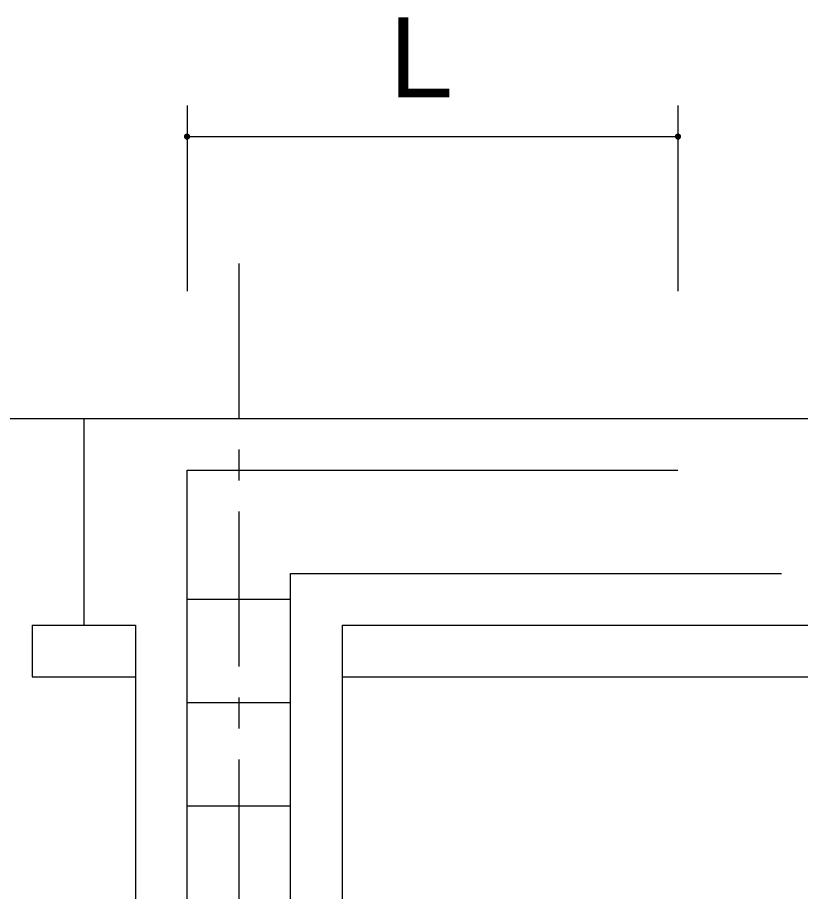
# Model space of a CAD drawing. Units: millimetres, scale not verified. Extents: x -8093 to 8093, y -5792 to 5792.
# Drawn here: x -1055 to -297, y 2353 to 3199 of the extents above; entities that cross this region are included whole.
import ezdxf
from ezdxf.enums import TextEntityAlignment as Align

# ---------------------------------------------------------------- set-up
doc = ezdxf.new("R2010")
doc.units = ezdxf.units.MM
doc.header["$LTSCALE"] = 30
doc.linetypes.add('CHAIN1', pattern=[8, 5, -1, 1, -1])
for name, color, linetype, lineweight in [('0-1_00クル-フ-0躯体', 3, 'Continuous', 25), ('0-2_00クル-フ-1機器', 2, 'Continuous', 25), ('0-6_00クル-フ-2製作', 3, 'Continuous', 25)]:
    doc.layers.add(name, color=color, linetype=linetype, lineweight=lineweight)
doc.styles.add('ＭＳ ゴシック', font='')
doc.styles.get('ＭＳ ゴシック').set_extended_font_data('MS Gothic')

msp = doc.modelspace()

# ---------------------------------------------------------------- linework, layer by layer
at = {"layer": '0-1_00クル-フ-0躯体', "color": 2}
for p, q in [((-890.57, 3113.28), (-890.57, 2933.62)), ((-415.57, 3113.28), (-415.57, 2933.62)), ((-890.57, 3083.28), (-415.57, 3083.28))]:
    msp.add_line(p, q, dxfattribs=at)
at = {"layer": '0-1_00クル-フ-0躯体', "color": 5}
for points in [[(-890.57, 3083.28), (-893.57, 3083.28), (-893.56, 3083.47)], [(-890.57, 3083.28), (-893.54, 3082.91), (-893.57, 3083.28)], [(-890.57, 3083.28), (-893.56, 3083.47), (-893.51, 3083.85)], [(-890.57, 3083.28), (-893.47, 3082.54), (-893.54, 3082.91)], [(-890.57, 3083.28), (-893.51, 3083.85), (-893.42, 3084.21)], [(-890.57, 3083.28), (-893.36, 3082.18), (-893.47, 3082.54)], [(-890.57, 3083.28), (-893.42, 3084.21), (-893.28, 3084.56)], [(-890.57, 3080.28), (-893.36, 3082.18), (-890.57, 3083.28)], [(-890.57, 3080.28), (-893.19, 3081.84), (-893.36, 3082.18)], [(-890.57, 3083.28), (-893.28, 3084.56), (-893.1, 3084.89)], [(-890.57, 3080.28), (-892.99, 3081.52), (-893.19, 3081.84)], [(-890.57, 3083.28), (-893.1, 3084.89), (-892.88, 3085.2)], [(-890.57, 3080.28), (-892.75, 3081.23), (-892.99, 3081.52)], [(-890.57, 3083.28), (-892.88, 3085.2), (-892.62, 3085.47)], [(-890.57, 3080.28), (-892.48, 3080.97), (-892.75, 3081.23)], [(-890.57, 3083.28), (-892.62, 3085.47), (-892.33, 3085.71)], [(-890.57, 3080.28), (-892.17, 3080.75), (-892.48, 3080.97)], [(-890.57, 3086.28), (-892.33, 3085.71), (-892.01, 3085.91)], [(-890.57, 3083.28), (-892.33, 3085.71), (-890.57, 3086.28)], [(-890.57, 3080.28), (-891.84, 3080.57), (-892.17, 3080.75)], [(-890.57, 3086.28), (-892.01, 3085.91), (-890.94, 3086.26)], [(-890.94, 3086.26), (-892.01, 3085.91), (-891.67, 3086.07)], [(-890.57, 3080.28), (-891.49, 3080.43), (-891.84, 3080.57)], [(-890.94, 3086.26), (-891.67, 3086.07), (-891.31, 3086.19)], [(-890.57, 3080.28), (-891.13, 3080.34), (-891.49, 3080.43)], [(-890.57, 3080.28), (-890.75, 3080.29), (-891.13, 3080.34)], [(-890.38, 3086.28), (-890.57, 3083.28), (-890.57, 3086.28)], [(-890, 3086.23), (-890.57, 3083.28), (-890.38, 3086.28)], [(-889.64, 3086.14), (-890.57, 3083.28), (-890, 3086.23)], [(-889.29, 3086), (-890.57, 3083.28), (-889.64, 3086.14)], [(-888.96, 3085.82), (-890.57, 3083.28), (-889.29, 3086)], [(-888.65, 3085.59), (-890.57, 3083.28), (-888.96, 3085.82)], [(-888.38, 3085.34), (-890.57, 3083.28), (-888.65, 3085.59)], [(-888.14, 3085.05), (-890.57, 3083.28), (-888.38, 3085.34)], [(-887.94, 3084.73), (-890.57, 3083.28), (-888.14, 3085.05)], [(-887.78, 3084.39), (-890.57, 3083.28), (-887.94, 3084.73)], [(-887.66, 3084.03), (-890.57, 3083.28), (-887.78, 3084.39)], [(-887.66, 3084.03), (-887.57, 3083.28), (-890.57, 3083.28)], [(-887.57, 3083.28), (-890.57, 3080.28), (-890.57, 3083.28)], [(-887.57, 3083.09), (-890.57, 3080.28), (-887.57, 3083.28)], [(-887.62, 3082.72), (-890.57, 3080.28), (-887.57, 3083.09)], [(-887.71, 3082.36), (-890.57, 3080.28), (-887.62, 3082.72)], [(-887.85, 3082.01), (-890.57, 3080.28), (-887.71, 3082.36)], [(-888.03, 3081.68), (-890.57, 3080.28), (-887.85, 3082.01)], [(-888.25, 3081.37), (-890.57, 3080.28), (-888.03, 3081.68)], [(-888.51, 3081.1), (-890.57, 3080.28), (-888.25, 3081.37)], [(-888.8, 3080.86), (-890.57, 3080.28), (-888.51, 3081.1)], [(-889.12, 3080.65), (-890.57, 3080.28), (-888.8, 3080.86)], [(-889.12, 3080.65), (-890.19, 3080.31), (-890.57, 3080.28)], [(-889.46, 3080.49), (-890.19, 3080.31), (-889.12, 3080.65)], [(-889.46, 3080.49), (-889.82, 3080.38), (-890.19, 3080.31)], [(-887.59, 3083.66), (-887.57, 3083.28), (-887.66, 3084.03)], [(-415.57, 3083.28), (-418.57, 3083.28), (-418.56, 3083.47)], [(-415.57, 3083.28), (-418.54, 3082.91), (-418.57, 3083.28)], [(-415.57, 3083.28), (-418.56, 3083.47), (-418.51, 3083.85)], [(-415.57, 3083.28), (-418.47, 3082.54), (-418.54, 3082.91)], [(-415.57, 3083.28), (-418.51, 3083.85), (-418.42, 3084.21)], [(-415.57, 3080.28), (-418.47, 3082.54), (-415.57, 3083.28)], [(-415.57, 3080.28), (-418.36, 3082.18), (-418.47, 3082.54)], [(-415.57, 3083.28), (-418.42, 3084.21), (-418.28, 3084.56)], [(-415.57, 3080.28), (-418.19, 3081.84), (-418.36, 3082.18)], [(-415.57, 3083.28), (-418.28, 3084.56), (-418.1, 3084.89)], [(-415.57, 3080.28), (-417.99, 3081.52), (-418.19, 3081.84)], [(-415.57, 3083.28), (-418.1, 3084.89), (-417.88, 3085.2)], [(-415.57, 3080.28), (-417.75, 3081.23), (-417.99, 3081.52)], [(-415.57, 3083.28), (-417.88, 3085.2), (-417.62, 3085.47)], [(-415.57, 3080.28), (-417.48, 3080.97), (-417.75, 3081.23)], [(-415.57, 3083.28), (-417.62, 3085.47), (-417.33, 3085.71)], [(-415.57, 3080.28), (-417.17, 3080.75), (-417.48, 3080.97)], [(-415.57, 3083.28), (-417.33, 3085.71), (-417.01, 3085.91)], [(-415.57, 3080.28), (-416.84, 3080.57), (-417.17, 3080.75)], [(-415.57, 3083.28), (-417.01, 3085.91), (-416.67, 3086.07)], [(-415.57, 3080.28), (-416.49, 3080.43), (-416.84, 3080.57)], [(-415.57, 3086.28), (-416.67, 3086.07), (-416.31, 3086.19)], [(-415.57, 3083.28), (-416.67, 3086.07), (-415.57, 3086.28)], [(-415.57, 3080.28), (-416.13, 3080.34), (-416.49, 3080.43)], [(-415.57, 3086.28), (-416.31, 3086.19), (-415.94, 3086.26)], [(-415.57, 3080.28), (-415.75, 3080.29), (-416.13, 3080.34)], [(-415.38, 3086.28), (-415.57, 3083.28), (-415.57, 3086.28)], [(-415, 3086.23), (-415.57, 3083.28), (-415.38, 3086.28)], [(-414.64, 3086.14), (-415.57, 3083.28), (-415, 3086.23)], [(-414.29, 3086), (-415.57, 3083.28), (-414.64, 3086.14)], [(-413.96, 3085.82), (-415.57, 3083.28), (-414.29, 3086)], [(-413.65, 3085.59), (-415.57, 3083.28), (-413.96, 3085.82)], [(-413.38, 3085.34), (-415.57, 3083.28), (-413.65, 3085.59)], [(-413.14, 3085.05), (-415.57, 3083.28), (-413.38, 3085.34)], [(-412.94, 3084.73), (-415.57, 3083.28), (-413.14, 3085.05)], [(-412.78, 3084.39), (-415.57, 3083.28), (-412.94, 3084.73)], [(-412.66, 3084.03), (-415.57, 3083.28), (-412.78, 3084.39)], [(-412.59, 3083.66), (-415.57, 3083.28), (-412.66, 3084.03)], [(-412.59, 3083.66), (-412.57, 3083.28), (-415.57, 3083.28)], [(-412.57, 3083.28), (-415.57, 3080.28), (-415.57, 3083.28)], [(-412.57, 3083.09), (-415.57, 3080.28), (-412.57, 3083.28)], [(-412.62, 3082.72), (-415.57, 3080.28), (-412.57, 3083.09)], [(-412.71, 3082.36), (-415.57, 3080.28), (-412.62, 3082.72)], [(-412.85, 3082.01), (-415.57, 3080.28), (-412.71, 3082.36)], [(-413.03, 3081.68), (-415.57, 3080.28), (-412.85, 3082.01)], [(-413.25, 3081.37), (-415.57, 3080.28), (-413.03, 3081.68)], [(-413.51, 3081.1), (-415.57, 3080.28), (-413.25, 3081.37)], [(-413.8, 3080.86), (-415.57, 3080.28), (-413.51, 3081.1)], [(-414.12, 3080.65), (-415.57, 3080.28), (-413.8, 3080.86)], [(-414.46, 3080.49), (-415.57, 3080.28), (-414.12, 3080.65)], [(-414.82, 3080.38), (-415.57, 3080.28), (-414.46, 3080.49)], [(-414.82, 3080.38), (-415.19, 3080.31), (-415.57, 3080.28)]]:
    msp.add_solid(points, dxfattribs=at)
at = {"layer": '0-2_00クル-フ-1機器', "linetype": 'CHAIN1'}
msp.add_line((-840.56, 2960.42), (-840.56, 510.43), dxfattribs=at)
at = {"layer": '0-2_00クル-フ-1機器'}
for p, q in [((-1702.3, 2810.42), (679.43, 2810.42)), ((-990.56, 2810.43), (-990.56, 2610.43)), ((-1040.57, 2610.43), (-1040.57, 2560.42)), ((-1040.57, 2610.43), (-940.56, 2610.43)), ((-940.56, 2610.43), (-940.56, 960.43)), ((-740.57, 2610.43), (679.43, 2610.43)), ((-740.57, 2610.43), (-740.57, 960.43)), ((-1040.57, 2560.42), (-940.56, 2560.42)), ((-740.57, 2560.42), (679.43, 2560.42))]:
    msp.add_line(p, q, dxfattribs=at)
at = {"layer": '0-6_00クル-フ-2製作'}
for p, q in [((-790.57, 910.43), (-790.57, 2660.43)), ((-790.57, 2660.43), (-315.57, 2660.43)), ((-890.57, 2635.43), (-790.57, 2635.43)), ((-890.57, 2535.43), (-790.57, 2535.43)), ((-890.57, 2435.43), (-790.57, 2435.43))]:
    msp.add_line(p, q, dxfattribs=at)
msp.add_lwpolyline([(-890.57, 810.43), (-890.57, 2760.43), (-415.57, 2760.43)], dxfattribs=at)

# ---------------------------------------------------------------- texts
at = {"layer": '0-1_00クル-フ-0躯体', "color": 4, "style": 'ＭＳ ゴシック'}
msp.add_text('Ｌ', height=76.98, dxfattribs=at).set_placement((-718.07, 3098.28), align=Align.BOTTOM_LEFT)

doc.saveas('drawing.dxf')
